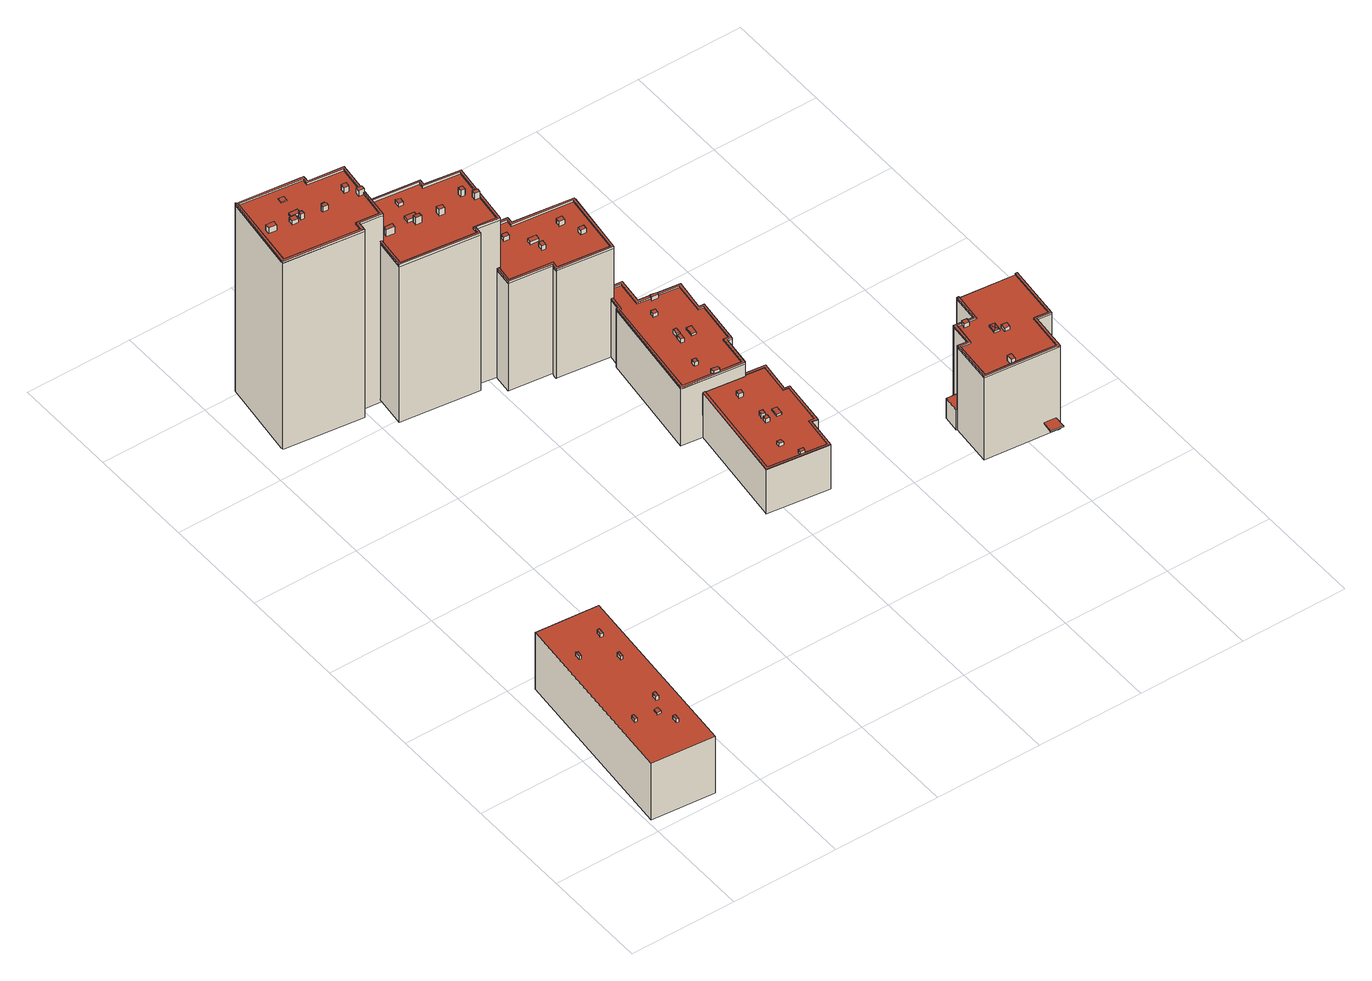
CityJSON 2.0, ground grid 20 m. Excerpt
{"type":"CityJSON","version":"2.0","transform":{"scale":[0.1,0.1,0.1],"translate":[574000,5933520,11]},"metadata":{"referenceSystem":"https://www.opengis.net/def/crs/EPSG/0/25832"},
"CityObjects":{
"building1":{"type":"Building","attributes":{"Grundfläche 2D":"415.564561","Grundhöhe NN":"12.575"},"children":["building1-1","building1-2","building1-3","building1-4","building1-5","building1-6","building1-7","building1-8"],"geometry":[{"type":"Solid","lod":"3","boundaries":[[[[0,1,2,3]],[[3,2,4,5]],[[0,3,5,6]],[[1,0,6,7]],[[1,7,4,2]],[[7,6,5,4]]]],"semantics":{"surfaces":[{"type":"RoofSurface"},{"type":"WallSurface"},{"type":"GroundSurface"}],"values":[[0,1,1,1,1,2]]}}]},
"building1-1":{"type":"BuildingInstallation","parents":["building1"],"geometry":[{"type":"MultiSurface","lod":"3","boundaries":[[[8,9,10,11]],[[11,10,12,13]],[[8,11,13,14]],[[9,8,14,15]],[[10,9,15,12]]],"semantics":{"surfaces":[{"type":"RoofSurface"},{"type":"WallSurface"}],"values":[0,1,1,1,1]}}]},
"building1-2":{"type":"BuildingInstallation","parents":["building1"],"geometry":[{"type":"MultiSurface","lod":"3","boundaries":[[[16,17,18,19]],[[19,18,20,21]],[[16,19,21,22]],[[17,16,22,23]],[[18,17,23,20]]],"semantics":{"surfaces":[{"type":"RoofSurface"},{"type":"WallSurface"}],"values":[0,1,1,1,1]}}]},
"building1-3":{"type":"BuildingInstallation","parents":["building1"],"geometry":[{"type":"MultiSurface","lod":"3","boundaries":[[[24,25,26,27]],[[27,26,28,29]],[[24,27,29,30]],[[25,24,30,31]],[[26,25,31,28]]],"semantics":{"surfaces":[{"type":"RoofSurface"},{"type":"WallSurface"}],"values":[0,1,1,1,1]}}]},
"building1-4":{"type":"BuildingInstallation","parents":["building1"],"geometry":[{"type":"MultiSurface","lod":"3","boundaries":[[[32,33,34,35]],[[35,34,36,37]],[[32,35,37,38]],[[33,32,38,39]],[[34,33,39,36]]],"semantics":{"surfaces":[{"type":"RoofSurface"},{"type":"WallSurface"}],"values":[0,1,1,1,1]}}]},
"building1-5":{"type":"BuildingInstallation","parents":["building1"],"geometry":[{"type":"MultiSurface","lod":"3","boundaries":[[[40,41,42,43]],[[43,42,44,45]],[[40,43,45,46]],[[41,40,46,47]],[[42,41,47,44]]],"semantics":{"surfaces":[{"type":"RoofSurface"},{"type":"WallSurface"}],"values":[0,1,1,1,1]}}]},
"building1-6":{"type":"BuildingInstallation","parents":["building1"],"geometry":[{"type":"MultiSurface","lod":"3","boundaries":[[[48,49,50,51]],[[51,50,52,53]],[[48,51,53,54]],[[49,48,54,55]],[[50,49,55,52]]],"semantics":{"surfaces":[{"type":"RoofSurface"},{"type":"WallSurface"}],"values":[0,1,1,1,1]}}]},
"building1-7":{"type":"BuildingInstallation","parents":["building1"],"geometry":[{"type":"MultiSurface","lod":"3","boundaries":[[[56,57,58,59]],[[59,58,60,61]],[[56,59,61,62]],[[57,56,62,63]],[[58,57,63,60]]],"semantics":{"surfaces":[{"type":"RoofSurface"},{"type":"WallSurface"}],"values":[0,1,1,1,1]}}]},
"building1-8":{"type":"BuildingInstallation","parents":["building1"],"geometry":[{"type":"MultiSurface","lod":"3","boundaries":[[[64,65,66,67]],[[68,69,67,66]],[[69,70,64,67]],[[70,71,65,64]],[[71,68,66,65]],[[71,70,69,68]]],"semantics":{"surfaces":[{"type":"RoofSurface"},{"type":"WallSurface"},{"type":"OuterCeilingSurface"}],"values":[0,1,1,1,1,2]}}]},
"building2":{"type":"Building","attributes":{"Grundfläche 2D":"285.127771","Grundhöhe NN":"11.576"},"children":["building2-1","building2-2","building2-3","building2-4","building2-5","building2-6","building2-7","building2-8","building2-9"],"geometry":[{"type":"MultiSurface","lod":"3","boundaries":[[[72,73,74,75,76,77,78,79,80,81,82,83,84,85,86,87,88,89,90,91,92,93]],[[94,95,96,97,98,99,100,101,102,103,104,105,106,107]],[[83,82,108,109,110,72,93,111]],[[112,113,114,115,116,117,118,119]],[[84,83,120,121]],[[121,122,85,84]],[[122,123,86,85]],[[123,124,87,86]],[[125,126,91,90]],[[126,127,92,91]],[[127,128,93,92]],[[107,94,73,72]],[[95,96,75,74,73,94]],[[96,97,76,75]],[[97,98,77,76]],[[98,99,100,79,78,77]],[[102,103,82,81,80,79,100,101]],[[103,104,105,109,108,82]],[[105,106,107,72,110,109]],[[111,93,128,129]],[[129,120,83,111]],[[94,107,130,131]],[[132,96,95,94,131,133]],[[97,96,132,134]],[[98,97,134,135]],[[136,100,99,98,135,137]],[[138,139,140,103,102,101,100,136,141]],[[142,105,104,103,140,143]],[[130,107,106,105,142,144]],[[145,146,117,116]],[[146,147,118,117]],[[147,138,119,118]],[[138,141,112,119]],[[141,148,113,112]],[[148,149,114,113]],[[149,150,115,114]],[[150,145,116,115]],[[147,146,145,150,149,148,141,136,137,135,134,132,133,131,130,144,142,143,140,139,138]]],"semantics":{"surfaces":[{"type":"RoofSurface"},{"type":"WallSurface"},{"type":"GroundSurface"}],"values":[0,0,0,0,1,1,1,1,1,1,1,1,1,1,1,1,1,1,1,1,1,1,1,1,1,1,1,1,1,1,1,1,1,1,1,1,1,2]}}]},
"building2-1":{"type":"BuildingInstallation","parents":["building2"],"geometry":[{"type":"MultiSurface","lod":"3","boundaries":[[[151,152,153,154]],[[155,156,154,153]],[[156,157,151,154]],[[152,151,157,158]],[[153,152,158,155]]],"semantics":{"surfaces":[{"type":"RoofSurface"},{"type":"WallSurface"}],"values":[0,1,1,1,1]}}]},
"building2-2":{"type":"BuildingInstallation","parents":["building2"],"geometry":[{"type":"MultiSurface","lod":"3","boundaries":[[[159,160,161,162]],[[163,164,160,159]],[[164,165,161,160]],[[165,166,162,161]],[[166,163,159,162]]],"semantics":{"surfaces":[{"type":"RoofSurface"},{"type":"WallSurface"}],"values":[0,1,1,1,1]}}]},
"building2-3":{"type":"BuildingInstallation","parents":["building2"],"geometry":[{"type":"MultiSurface","lod":"3","boundaries":[[[167,168,169,170,171]],[[172,169,168,167,173,174]],[[170,169,172,175]],[[171,170,175,176]],[[167,171,176,173]]],"semantics":{"surfaces":[{"type":"RoofSurface"},{"type":"WallSurface"}],"values":[0,1,1,1,1]}}]},
"building2-4":{"type":"BuildingInstallation","parents":["building2"],"geometry":[{"type":"MultiSurface","lod":"3","boundaries":[[[177,178,179,180,181]],[[182,183,179,178]],[[183,184,180,179]],[[184,185,181,180]],[[185,186,182,178,177,181]]],"semantics":{"surfaces":[{"type":"RoofSurface"},{"type":"WallSurface"}],"values":[0,1,1,1,1]}}]},
"building2-5":{"type":"BuildingInstallation","parents":["building2"],"geometry":[{"type":"MultiSurface","lod":"3","boundaries":[[[187,188,189,190]],[[191,192,190,189]],[[90,89,187,190,192,125]],[[188,187,89,88]],[[88,87,124,191,189,188]]],"semantics":{"surfaces":[{"type":"RoofSurface"},{"type":"WallSurface"}],"values":[0,1,1,1,1]}}]},
"building2-6":{"type":"BuildingInstallation","parents":["building2"],"geometry":[{"type":"MultiSurface","lod":"3","boundaries":[[[193,194,195,196]],[[116,117,195,194]],[[114,115,193,196]],[[115,116,194,193]],[[117,118,113,114,196,195]]],"semantics":{"surfaces":[{"type":"RoofSurface"},{"type":"WallSurface"}],"values":[0,1,1,1,1]}}]},
"building2-7":{"type":"BuildingInstallation","parents":["building2"],"geometry":[{"type":"MultiSurface","lod":"3","boundaries":[[[197,198,199,200]],[[200,199,201,202]],[[202,203,197,200]],[[203,204,198,197]],[[199,198,204,201]]],"semantics":{"surfaces":[{"type":"RoofSurface"},{"type":"WallSurface"}],"values":[0,1,1,1,1]}}]},
"building2-8":{"type":"BuildingInstallation","parents":["building2"],"geometry":[{"type":"MultiSurface","lod":"3","boundaries":[[[205,206,207]],[[208,209,205]],[[209,206,205]],[[208,210,211,212,213,209]],[[214,215,216,208,205,207]],[[216,217,210,208]],[[217,218,211,210]],[[218,219,212,211]],[[219,220,213,212]],[[220,221,209,213]],[[221,222,206,209]],[[222,214,207,206]]],"semantics":{"surfaces":[{"type":"RoofSurface"},{"type":"WallSurface"}],"values":[0,0,0,0,1,1,1,1,1,1,1,1]}}]},
"building2-9":{"type":"BuildingInstallation","parents":["building2"],"geometry":[{"type":"MultiSurface","lod":"3","boundaries":[[[223,224,225,226]],[[226,225,227,228]],[[223,226,228,229]],[[224,223,229,230]],[[225,224,230,227]]],"semantics":{"surfaces":[{"type":"RoofSurface"},{"type":"WallSurface"}],"values":[0,1,1,1,1]}}]},
"building3":{"type":"Building","attributes":{"Grundfläche 2D":"271.570925","Grundhöhe NN":"12.516"},"children":["building3-1","building3-2","building3-3","building3-4","building3-5","building3-6","building3-7"],"geometry":[{"type":"MultiSurface","lod":"3","boundaries":[[[231,232,233,234,235,236,237,238,239,240,241,242,243,244,245,246,247,248,249,250,251,252]],[[253,254,255,256,257,258,259,260,261,262,263,264,265,266]],[[258,259,242,241]],[[259,260,243,242]],[[260,261,244,243]],[[261,262,263,264,247,246,245,244]],[[264,265,248,247]],[[265,266,249,248]],[[266,253,250,249]],[[251,250,253,254]],[[254,255,252,251]],[[255,267,231,252]],[[232,231,267,268]],[[233,232,268,269]],[[269,270,234,233]],[[236,235,271,272]],[[237,236,272,273]],[[238,237,273,274]],[[239,238,274,275]],[[240,239,275,257]],[[257,258,241,240]],[[256,255,254,276,277]],[[278,258,257,256,277,279]],[[259,258,278,280]],[[260,259,280,281]],[[261,260,281,282]],[[283,284,264,263,262,261,282,285]],[[265,264,284,286]],[[266,265,286,287]],[[253,266,287,288]],[[276,254,253,288,289,290]],[[278,279,277,276,290,289,288,287,286,284,283,285,282,281,280]]],"semantics":{"surfaces":[{"type":"RoofSurface"},{"type":"WallSurface"},{"type":"GroundSurface"}],"values":[0,0,1,1,1,1,1,1,1,1,1,1,1,1,1,1,1,1,1,1,1,1,1,1,1,1,1,1,1,1,1,2]}}]},
"building3-1":{"type":"BuildingInstallation","parents":["building3"],"geometry":[{"type":"MultiSurface","lod":"3","boundaries":[[[291,292,293,294]],[[295,296,292,291]],[[296,297,293,292]],[[297,298,294,293]],[[298,295,291,294]]],"semantics":{"surfaces":[{"type":"RoofSurface"},{"type":"WallSurface"}],"values":[0,1,1,1,1]}}]},
"building3-2":{"type":"BuildingInstallation","parents":["building3"],"geometry":[{"type":"MultiSurface","lod":"3","boundaries":[[[299,300,301,302]],[[302,301,303,304]],[[299,302,304,305]],[[300,299,305,306]],[[301,300,306,303]]],"semantics":{"surfaces":[{"type":"RoofSurface"},{"type":"WallSurface"}],"values":[0,1,1,1,1]}}]},
"building3-3":{"type":"BuildingInstallation","parents":["building3"],"geometry":[{"type":"MultiSurface","lod":"3","boundaries":[[[307,308,309,310]],[[310,309,311,312]],[[307,310,312,313]],[[308,307,313,314]],[[309,308,314,311]]],"semantics":{"surfaces":[{"type":"RoofSurface"},{"type":"WallSurface"}],"values":[0,1,1,1,1]}}]},
"building3-4":{"type":"BuildingInstallation","parents":["building3"],"geometry":[{"type":"MultiSurface","lod":"3","boundaries":[[[315,316,317,318]],[[318,317,319,320]],[[315,318,320,321]],[[316,315,321,322]],[[317,316,322,319]]],"semantics":{"surfaces":[{"type":"RoofSurface"},{"type":"WallSurface"}],"values":[0,1,1,1,1]}}]},
"building3-5":{"type":"BuildingInstallation","parents":["building3"],"geometry":[{"type":"MultiSurface","lod":"3","boundaries":[[[323,324,325,326]],[[326,325,327,328]],[[323,326,328,329]],[[329,330,324,323]],[[330,327,325,324]]],"semantics":{"surfaces":[{"type":"RoofSurface"},{"type":"WallSurface"}],"values":[0,1,1,1,1]}}]},
"building3-6":{"type":"BuildingInstallation","parents":["building3"],"geometry":[{"type":"MultiSurface","lod":"3","boundaries":[[[331,332,333,334]],[[335,336,334,333]],[[331,334,336,337]],[[337,338,332,331]],[[333,332,338,335]]],"semantics":{"surfaces":[{"type":"RoofSurface"},{"type":"WallSurface"}],"values":[0,1,1,1,1]}}]},
"building3-7":{"type":"BuildingInstallation","parents":["building3"],"geometry":[{"type":"MultiSurface","lod":"3","boundaries":[[[339,340,341,342]],[[343,344,342,341]],[[271,235,339,342,344]],[[235,234,340,339]],[[343,341,340,234,270]]],"semantics":{"surfaces":[{"type":"RoofSurface"},{"type":"WallSurface"}],"values":[0,1,1,1,1]}}]},
"building4":{"type":"Building","attributes":{"Grundfläche 2D":"242.526618","Grundhöhe NN":"12.453"},"children":["building4-1","building4-2","building4-3","building4-4","building4-5","building4-6"],"geometry":[{"type":"MultiSurface","lod":"3","boundaries":[[[345,346,347,348,349,350,351,352,353,354,355,356,357,358,359,360,361,362,363,364,365,366]],[[367,368,369,370,371,372,373,374,375]],[[376,377,378,379,380,381,382,383,384,385,386,387,388,389,390,391]],[[381,382,354,353]],[[382,383,355,354]],[[383,384,385,357,356,355]],[[385,386,387,359,358,357]],[[387,388,389,361,360,359]],[[389,390,362,361]],[[391,363,362,390]],[[391,376,364,363]],[[376,377,365,364]],[[366,365,377,392]],[[392,393,345,366]],[[393,394,346,345]],[[394,395,347,346]],[[348,347,395,396]],[[396,397,349,348]],[[397,398,350,349]],[[351,350,398,379]],[[381,353,352,351,379,380]],[[375,399,400,368,367]],[[369,368,400,401]],[[370,369,401,402]],[[371,370,402,403]],[[372,371,403,404]],[[372,404,405,373]],[[373,405,406,374]],[[374,406,399,375]],[[378,377,376,407,284]],[[285,381,380,379,378,284,283]],[[382,381,285,408]],[[383,382,408,409]],[[410,385,384,383,409,411]],[[412,387,386,385,410,413]],[[414,389,388,387,412,415]],[[374,390,389,414,399,406]],[[391,390,374,406,405,373]],[[404,407,376,391,373,405]],[[399,414,415,412,413,410,411,409,408,285,283,284,407,404,403,402,401,400]]],"semantics":{"surfaces":[{"type":"RoofSurface"},{"type":"WallSurface"},{"type":"GroundSurface"}],"values":[0,0,0,1,1,1,1,1,1,1,1,1,1,1,1,1,1,1,1,1,1,1,1,1,1,1,1,1,1,1,1,1,1,1,1,1,1,1,1,2]}}]},
"building4-1":{"type":"BuildingInstallation","parents":["building4"],"geometry":[{"type":"MultiSurface","lod":"3","boundaries":[[[416,417,418,419]],[[419,418,420,421]],[[421,422,416,419]],[[417,416,422,423]],[[423,420,418,417]]],"semantics":{"surfaces":[{"type":"RoofSurface"},{"type":"WallSurface"}],"values":[0,1,1,1,1]}}]},
"building4-2":{"type":"BuildingInstallation","parents":["building4"],"geometry":[{"type":"MultiSurface","lod":"3","boundaries":[[[424,425,426,427,428]],[[368,369,426,425]],[[369,370,429,428,427,426]],[[428,429,367,424]],[[367,368,425,424]]],"semantics":{"surfaces":[{"type":"RoofSurface"},{"type":"WallSurface"}],"values":[0,1,1,1,1]}}]},
"building4-3":{"type":"BuildingInstallation","parents":["building4"],"geometry":[{"type":"MultiSurface","lod":"3","boundaries":[[[430,431,432,433]],[[434,435,433,432]],[[430,433,435,436]],[[431,430,436,437]],[[437,434,432,431]]],"semantics":{"surfaces":[{"type":"RoofSurface"},{"type":"WallSurface"}],"values":[0,1,1,1,1]}}]},
"building4-4":{"type":"BuildingInstallation","parents":["building4"],"geometry":[{"type":"MultiSurface","lod":"3","boundaries":[[[438,439,440,441]],[[442,443,441,440]],[[443,444,438,441]],[[439,438,444,445]],[[440,439,445,442]]],"semantics":{"surfaces":[{"type":"RoofSurface"},{"type":"WallSurface"}],"values":[0,1,1,1,1]}}]},
"building4-5":{"type":"BuildingInstallation","parents":["building4"],"geometry":[{"type":"MultiSurface","lod":"3","boundaries":[[[446,447,448,449]],[[450,451,449,448]],[[446,449,451,452]],[[452,453,447,446]],[[448,447,453,450]]],"semantics":{"surfaces":[{"type":"RoofSurface"},{"type":"WallSurface"}],"values":[0,1,1,1,1]}}]},
"building4-6":{"type":"BuildingInstallation","parents":["building4"],"geometry":[{"type":"MultiSurface","lod":"3","boundaries":[[[454,455,456,457]],[[457,456,458,459]],[[454,457,459,460]],[[455,454,460,461]],[[456,455,461,458]]],"semantics":{"surfaces":[{"type":"RoofSurface"},{"type":"WallSurface"}],"values":[0,1,1,1,1]}}]},
"building5":{"type":"Building","attributes":{"Grundfläche 2D":"254.113360","Grundhöhe NN":"12.667"},"children":["building5-1","building5-2","building5-3","building5-4","building5-5","building5-6","building5-7"],"geometry":[{"type":"MultiSurface","lod":"3","boundaries":[[[462,463,464,465,466,467,468,469,470,471,472,473,474,475,476,477,478,479,480,481,482,483]],[[484,485,486,487,488,489,490,491,492,493,494,495,496]],[[497,498,499,500,501,502]],[[485,486,487,462,483,482]],[[487,488,463,462]],[[488,489,464,463]],[[489,490,465,464]],[[490,491,466,465]],[[491,492,467,466]],[[492,493,468,467]],[[493,494,469,468]],[[494,495,470,469]],[[471,470,495,503]],[[504,472,471,503]],[[505,474,473,472,504,506]],[[505,507,475,474]],[[507,508,476,475]],[[508,509,477,476]],[[478,477,509,510]],[[511,480,479,512]],[[481,480,511,484]],[[484,485,482,481]],[[513,487,486,485,514,515]],[[488,487,513,516]],[[489,488,516,517]],[[490,489,517,518]],[[519,491,490,518,520,521]],[[493,492,522,523]],[[492,491,519,522]],[[494,493,523,524]],[[525,496,495,494,524,526]],[[485,484,496,525,514]],[[497,521,520,498]],[[498,520,527,500,499]],[[501,500,527,528]],[[497,502,501,528,521]],[[521,528,527,520,518,517,516,513,515,514,525,526,524,523,522,519]]],"semantics":{"surfaces":[{"type":"RoofSurface"},{"type":"WallSurface"},{"type":"GroundSurface"}],"values":[0,0,0,1,1,1,1,1,1,1,1,1,1,1,1,1,1,1,1,1,1,1,1,1,1,1,1,1,1,1,1,1,1,1,1,1,2]}}]},
"building5-1":{"type":"BuildingInstallation","parents":["building5"],"geometry":[{"type":"MultiSurface","lod":"3","boundaries":[[[529,530,531,532]],[[532,531,533,534]],[[529,532,534,535]],[[530,529,535,536]],[[531,530,536,533]]],"semantics":{"surfaces":[{"type":"RoofSurface"},{"type":"WallSurface"}],"values":[0,1,1,1,1]}}]},
"building5-2":{"type":"BuildingInstallation","parents":["building5"],"geometry":[{"type":"MultiSurface","lod":"3","boundaries":[[[537,538,539,540,541]],[[539,538,542,543]],[[540,539,543,544]],[[545,537,541,540,544,546]],[[538,537,545,542]]],"semantics":{"surfaces":[{"type":"RoofSurface"},{"type":"WallSurface"}],"values":[0,1,1,1,1]}}]},
"building5-3":{"type":"BuildingInstallation","parents":["building5"],"geometry":[{"type":"MultiSurface","lod":"3","boundaries":[[[547,548,549,550]],[[550,549,551,552]],[[547,550,552,553]],[[553,554,548,547]],[[554,551,549,548]]],"semantics":{"surfaces":[{"type":"RoofSurface"},{"type":"WallSurface"}],"values":[0,1,1,1,1]}}]},
"building5-4":{"type":"BuildingInstallation","parents":["building5"],"geometry":[{"type":"MultiSurface","lod":"3","boundaries":[[[555,556,557,558]],[[556,555,559,560]],[[512,479,557,556,560]],[[557,479,478,558]],[[559,555,558,478,510]]],"semantics":{"surfaces":[{"type":"RoofSurface"},{"type":"WallSurface"}],"values":[0,1,1,1,1]}}]},
"building5-5":{"type":"BuildingInstallation","parents":["building5"],"geometry":[{"type":"MultiSurface","lod":"3","boundaries":[[[561,562,563,564,565]],[[562,561,566,567]],[[563,562,567,568]],[[564,563,568,569]],[[565,564,569,570]],[[561,565,570,566]]],"semantics":{"surfaces":[{"type":"RoofSurface"},{"type":"WallSurface"}],"values":[0,1,1,1,1,1]}}]},
"building5-6":{"type":"BuildingInstallation","parents":["building5"],"geometry":[{"type":"MultiSurface","lod":"3","boundaries":[[[571,572,573,574]],[[574,573,575,576]],[[571,574,576,577]],[[572,571,577,578]],[[573,572,578,575]]],"semantics":{"surfaces":[{"type":"RoofSurface"},{"type":"WallSurface"}],"values":[0,1,1,1,1]}}]},
"building5-7":{"type":"BuildingInstallation","parents":["building5"],"geometry":[{"type":"MultiSurface","lod":"3","boundaries":[[[579,580,581,582]],[[501,502,582,581]],[[582,502,499,579]],[[499,500,580,579]],[[500,501,581,580]]],"semantics":{"surfaces":[{"type":"RoofSurface"},{"type":"WallSurface"}],"values":[0,1,1,1,1]}}]},
"building6":{"type":"Building","attributes":{"Grundfläche 2D":"274.069005","Grundhöhe NN":"12.648"},"children":["building6-1","building6-2","building6-3","building6-4","building6-5","building6-6","building6-7","building6-8"],"geometry":[{"type":"MultiSurface","lod":"3","boundaries":[[[583,584,585,586,587,588,589,590,591,592,593,594,595,596,597,598,599,600,601,602,603,604,605,606,607,608,609,610,611,612,613,614,615,616,617,618,619,620]],[[621,622,623,624,625,626]],[[627,628,629,630,631,632,633,634,635,636,637,638,639,640,641,642,643,644,645]],[[641,642,597,596]],[[598,597,642,646]],[[646,647,599,598]],[[647,648,600,599]],[[649,650,604,603]],[[651,605,604,650]],[[652,607,606,605,651,653]],[[652,654,608,607]],[[609,608,654,655]],[[655,656,610,609]],[[611,610,656,657]],[[658,659,615,614]],[[616,615,659,660]],[[660,661,617,616]],[[661,644,618,617]],[[644,645,619,618]],[[645,627,620,619]],[[627,628,583,620]],[[628,629,584,583]],[[629,630,631,586,585,584]],[[631,632,633,588,587,586]],[[633,634,635,590,589,588]],[[635,636,591,590]],[[636,637,592,591]],[[637,638,593,592]],[[638,639,594,593]],[[640,595,594,639]],[[640,641,596,595]],[[625,662,663,621,626]],[[622,621,663,664]],[[622,664,665,624,623]],[[624,665,662,625]],[[627,645,666,667]],[[628,627,667,668]],[[629,628,668,669]],[[670,631,630,629,669,671]],[[672,633,632,631,670,673]],[[674,635,634,633,672,675]],[[676,636,635,674,662,665]],[[637,636,676,677]],[[638,637,677,678]],[[639,638,678,679]],[[640,639,679,680]],[[641,640,680,681]],[[643,642,641,681,682]],[[645,644,643,682,666]],[[677,676,665,664,663,662,674,675,672,673,670,671,669,668,667,666,682,681,680,679,678]]],"semantics":{"surfaces":[{"type":"RoofSurface"},{"type":"WallSurface"},{"type":"GroundSurface"}],"values":[0,0,0,1,1,1,1,1,1,1,1,1,1,1,1,1,1,1,1,1,1,1,1,1,1,1,1,1,1,1,1,1,1,1,1,1,1,1,1,1,1,1,1,1,1,1,1,1,1,2]}}]},
"building6-1":{"type":"BuildingInstallation","parents":["building6"],"geometry":[{"type":"MultiSurface","lod":"3","boundaries":[[[683,684,685,686]],[[686,685,687,688]],[[683,686,688,689]],[[689,690,684,683]],[[690,687,685,684]]],"semantics":{"surfaces":[{"type":"RoofSurface"},{"type":"WallSurface"}],"values":[0,1,1,1,1]}}]},
"building6-2":{"type":"BuildingInstallation","parents":["building6"],"geometry":[{"type":"MultiSurface","lod":"3","boundaries":[[[691,692,693,694]],[[601,600,648,695,694,693]],[[691,694,695,696]],[[603,602,692,691,696,649]],[[693,692,602,601]]],"semantics":{"surfaces":[{"type":"RoofSurface"},{"type":"WallSurface"}],"values":[0,1,1,1,1]}}]},
"building6-3":{"type":"BuildingInstallation","parents":["building6"],"geometry":[{"type":"MultiSurface","lod":"3","boundaries":[[[697,698,699,700]],[[700,699,701,702]],[[697,700,702,703]],[[698,697,703,704]],[[699,698,704,701]]],"semantics":{"surfaces":[{"type":"RoofSurface"},{"type":"WallSurface"}],"values":[0,1,1,1,1]}}]},
"building6-4":{"type":"BuildingInstallation","parents":["building6"],"geometry":[{"type":"MultiSurface","lod":"3","boundaries":[[[705,706,707,708]],[[622,623,708,707]],[[708,623,626,705]],[[626,621,706,705]],[[621,622,707,706]]],"semantics":{"surfaces":[{"type":"RoofSurface"},{"type":"WallSurface"}],"values":[0,1,1,1,1]}}]},
"building6-5":{"type":"BuildingInstallation","parents":["building6"],"geometry":[{"type":"MultiSurface","lod":"3","boundaries":[[[709,710,711,712]],[[712,711,713,714]],[[709,712,714,715]],[[710,709,715,716]],[[711,710,716,713]]],"semantics":{"surfaces":[{"type":"RoofSurface"},{"type":"WallSurface"}],"values":[0,1,1,1,1]}}]},
"building6-6":{"type":"BuildingInstallation","parents":["building6"],"geometry":[{"type":"MultiSurface","lod":"3","boundaries":[[[717,718,719,720]],[[720,719,721,722]],[[717,720,722,723]],[[718,717,723,724]],[[719,718,724,721]]],"semantics":{"surfaces":[{"type":"RoofSurface"},{"type":"WallSurface"}],"values":[0,1,1,1,1]}}]},
"building6-7":{"type":"BuildingInstallation","parents":["building6"],"geometry":[{"type":"MultiSurface","lod":"3","boundaries":[[[725,726,727,728,729,730]],[[658,614,613,728,727,726,731]],[[728,613,612,729]],[[657,732,725,730,729,612,611]],[[726,725,732,731]]],"semantics":{"surfaces":[{"type":"RoofSurface"},{"type":"WallSurface"}],"values":[0,1,1,1,1]}}]},
"building6-8":{"type":"BuildingInstallation","parents":["building6"],"geometry":[{"type":"MultiSurface","lod":"3","boundaries":[[[733,734,735,736]],[[736,735,737,738]],[[733,736,738,739]],[[734,733,739,740]],[[735,734,740,737]]],"semantics":{"surfaces":[{"type":"RoofSurface"},{"type":"WallSurface"}],"values":[0,1,1,1,1]}}]},
"building7":{"type":"Building","attributes":{"Grundfläche 2D":"247.096489","Grundhöhe NN":"12.312"},"children":["building7-1","building7-2","building7-3","building7-4","building7-5"],"geometry":[{"type":"MultiSurface","lod":"3","boundaries":[[[741,742,743,744,745,746,747,748,749,750,751,752,753,754,755,756,757,758,759,760,761,762,763,764,765,766,767,768,769,770]],[[771,772,773,774,775,776,777,778,779,780,781,782,783,784,785,786]],[[787,788,789,790,791]],[[792,793,742,741]],[[793,794,743,742]],[[794,795,744,743]],[[795,796,745,744]],[[796,797,746,745]],[[797,798,799,800,749,748,747,746]],[[800,801,750,749]],[[801,802,751,750]],[[802,803,752,751]],[[803,774,753,752]],[[774,773,754,753]],[[771,756,755,754,773,772]],[[771,786,757,756]],[[786,785,784,759,758,757]],[[760,759,784,783]],[[783,782,761,760]],[[782,781,762,761]],[[763,762,781,780]],[[779,778,777,768,767,766]],[[775,770,769,768,777,776]],[[775,792,741,770]],[[801,800,804,805]],[[802,801,805,806]],[[803,802,806,807]],[[792,775,774,803,807,808]],[[793,792,808,809]],[[794,793,809,810]],[[787,795,794,810,811,788]],[[795,787,791,796]],[[796,791,812,813,797]],[[804,800,799,798,797,813,814,815]],[[789,788,811,816]],[[790,789,816,817]],[[790,817,812,791]],[[809,808,807,806,805,804,815,814,813,812,817,816,811,810]]],"semantics":{"surfaces":[{"type":"RoofSurface"},{"type":"WallSurface"},{"type":"GroundSurface"}],"values":[0,0,0,1,1,1,1,1,1,1,1,1,1,1,1,1,1,1,1,1,1,1,1,1,1,1,1,1,1,1,1,1,1,1,1,1,1,2]}}]},
"building7-1":{"type":"BuildingInstallation","parents":["building7"],"geometry":[{"type":"MultiSurface","lod":"3","boundaries":[[[818,819,820,821]],[[819,818,822,779,766,765]],[[820,819,765,764]],[[764,763,780,823,821,820]],[[818,821,823,822]]],"semantics":{"surfaces":[{"type":"RoofSurface"},{"type":"WallSurface"}],"values":[0,1,1,1,1]}}]},
"building7-2":{"type":"BuildingInstallation","parents":["building7"],"geometry":[{"type":"MultiSurface","lod":"3","boundaries":[[[824,825,826]],[[826,825,827]],[[828,825,824]],[[827,825,828]],[[829,830,824,826]],[[830,831,828,824]],[[831,832,827,828]],[[832,829,826,827]]],"semantics":{"surfaces":[{"type":"RoofSurface"},{"type":"WallSurface"}],"values":[0,0,0,0,1,1,1,1]}}]},
"building7-3":{"type":"BuildingInstallation","parents":["building7"],"geometry":[{"type":"MultiSurface","lod":"3","boundaries":[[[833,834,835,836]],[[837,838,834,833]],[[838,839,835,834]],[[836,835,839,840]],[[840,837,833,836]]],"semantics":{"surfaces":[{"type":"RoofSurface"},{"type":"WallSurface"}],"values":[0,1,1,1,1]}}]},
"building7-4":{"type":"BuildingInstallation","parents":["building7"],"geometry":[{"type":"MultiSurface","lod":"3","boundaries":[[[841,842,843,844]],[[845,846,844,843]],[[841,844,846,785]],[[785,847,842,841]],[[843,842,847,845]]],"semantics":{"surfaces":[{"type":"RoofSurface"},{"type":"WallSurface"}],"values":[0,1,1,1,1]}}]},
"building7-5":{"type":"BuildingInstallation","parents":["building7"],"geometry":[{"type":"MultiSurface","lod":"3","boundaries":[[[848,849,850,851]],[[852,853,851,850]],[[853,854,848,851]],[[854,855,849,848]],[[855,852,850,849]],[[855,854,853,852]]],"semantics":{"surfaces":[{"type":"RoofSurface"},{"type":"WallSurface"},{"type":"OuterCeilingSurface"}],"values":[0,1,1,1,1,2]}}]}
},
"vertices":[
[1,19,139],[119,9,139],[150,359,139],[32,369,139],[150,359,16],[32,369,16],[1,19,16],[119,9,16],
[108,299,147],[113,298,147],[114,309,147],[110,309,147],[114,309,139],[110,309,139],[108,299,139],[113,298,139],
[83,103,143],[83,113,143],[76,113,143],[75,103,143],[76,113,139],[75,103,139],[83,103,139],[83,113,139],
[51,278,147],[55,277,147],[56,287,147],[52,288,147],[56,287,139],[52,288,139],[51,278,139],[55,277,139],
[88,71,147],[92,70,147],[93,80,147],[89,81,147],[93,80,139],[89,81,139],[88,71,139],[92,70,139],
[36,110,146],[41,110,146],[41,120,146],[37,120,146],[41,120,139],[37,120,139],[36,110,139],[41,110,139],
[93,131,147],[98,130,147],[99,141,147],[94,141,147],[99,141,139],[94,141,139],[93,131,139],[98,130,139],
[103,238,147],[107,238,147],[108,248,147],[104,248,147],[108,248,139],[104,248,139],[103,238,139],[107,238,139],
[132,88,40],[134,111,40],[128,112,40],[126,88,40],[128,112,38],[126,88,38],[132,88,38],[134,111,38],
[193,1037,415],[195,1054,415],[235,1049,415],[238,1048,415],[253,1172,415],[187,1180,415],[188,1188,415],[188,1192,415],[184,1192,415],[68,1206,415],[65,1207,415],[68,1203,415],[184,1188,415],[183,1177,415],[249,1168,415],[242,1114,415],[244,1113,415],[243,1106,415],[242,1106,415],[235,1053,415],[191,1058,415],[189,1042,415],[195,1054,411],[235,1049,411],[238,1048,411],[253,1172,411],[187,1180,411],[188,1188,411],[188,1192,411],[184,1192,411],[68,1206,411],[65,1207,411],[46,1059,411],[46,1056,411],[48,1055,411],[193,1037,411],[46,1059,415],[46,1056,415],[48,1055,415],[50,1059,415],[184,1192,53],[186,1208,53],[188,1207,53],[189,1212,53],[147,1218,53],[146,1212,53],[149,1212,53],[147,1197,53],[68,1203,411],[184,1188,411],[183,1177,411],[249,1168,411],[242,1114,411],[242,1106,411],[235,1053,411],[191,1058,411],[189,1042,411],[50,1059,411],[193,1037,6],[195,1054,6],[238,1048,6],[235,1049,6],[253,1172,6],[187,1180,6],[188,1192,6],[188,1188,6],[147,1197,6],[68,1206,6],[65,1207,6],[184,1192,6],[46,1056,6],[46,1059,6],[48,1055,6],[147,1218,6],[146,1212,6],[149,1212,6],[186,1208,6],[188,1207,6],[189,1212,6],
[227,1125,423],[229,1134,423],[220,1135,423],[219,1126,423],[220,1135,411],[219,1126,411],[227,1125,411],[229,1134,411],
[119,1138,416],[118,1130,416],[134,1128,416],[135,1137,416],[119,1138,411],[118,1130,411],[134,1128,411],[135,1137,411],
[129,1125,423],[129,1124,423],[128,1118,423],[134,1117,423],[134,1124,423],[128,1118,411],[129,1125,411],[129,1124,411],[134,1117,411],[134,1124,411],
[121,1119,420],[122,1125,420],[111,1126,420],[110,1117,420],[121,1116,420],[122,1125,411],[111,1126,411],[110,1117,411],[121,1116,411],[121,1119,411],
[243,1106,423],[244,1113,423],[234,1115,423],[233,1107,423],[234,1115,411],[233,1107,411],
[189,1212,54],[147,1218,54],[146,1212,54],[188,1207,54],
[69,1132,423],[68,1123,423],[83,1121,423],[84,1131,423],[83,1121,411],[84,1131,411],[69,1132,411],[68,1123,411],
[169,1119,422],[175,1119,422],[169,1120,422],[169,1118,422],[175,1118,422],[166,1116,422],[166,1112,422],[176,1111,422],[177,1116,422],[169,1120,411],[169,1119,411],[169,1118,411],[166,1116,411],[166,1112,411],[176,1111,411],[177,1116,411],[175,1118,411],[175,1119,411],
[136,1166,413],[137,1176,413],[127,1177,413],[126,1167,413],[127,1177,411],[126,1167,411],[136,1166,411],[137,1176,411],
[362,1120,359],[361,1109,359],[428,1100,359],[421,1045,359],[420,1038,359],[413,982,359],[369,987,359],[368,973,359],[228,990,359],[235,1049,359],[232,1049,359],[224,987,359],[371,969,359],[372,984,359],[409,979,359],[410,979,359],[416,978,359],[432,1103,359],[365,1112,359],[366,1123,359],[249,1137,359],[249,1134,359],[366,1123,354],[249,1137,354],[249,1134,354],[238,1048,354],[235,1049,354],[232,1049,354],[224,987,354],[371,969,354],[372,984,354],[409,979,354],[410,979,354],[416,978,354],[432,1103,354],[365,1112,354],[362,1120,354],[361,1109,354],[428,1100,354],[421,1045,354],[420,1038,354],[413,982,354],[369,987,354],[368,973,354],[228,990,354],[249,1137,15],[238,1048,15],[232,1049,15],[235,1049,15],[224,987,15],[371,969,15],[372,984,15],[410,979,15],[416,978,15],[409,979,15],[432,1103,15],[365,1112,15],[366,1123,15],[362,1123,15],[325,1128,15],
[296,1071,360],[295,1060,360],[313,1058,360],[314,1069,360],[296,1071,354],[295,1060,354],[313,1058,354],[314,1069,354],
[354,1042,368],[355,1050,368],[345,1052,368],[344,1043,368],[345,1052,354],[344,1043,354],[354,1042,354],[355,1050,354],
[313,1097,361],[315,1106,361],[306,1108,362],[305,1098,362],[306,1108,354],[305,1098,354],[313,1097,354],[315,1106,354],
[314,1056,368],[303,1057,368],[302,1049,369],[313,1048,369],[302,1049,354],[313,1048,354],[314,1056,354],[303,1057,354],
[398,1066,368],[397,1058,368],[405,1057,368],[406,1065,368],[405,1057,354],[406,1065,354],[398,1066,354],[397,1058,354],
[264,1053,369],[265,1061,369],[250,1062,369],[249,1055,369],[250,1062,354],[249,1055,354],[264,1053,354],[265,1061,354],
[420,1038,368],[421,1045,368],[412,1047,368],[411,1039,368],[412,1047,354],[411,1039,354],
[487,1045,253],[599,1032,253],[584,912,253],[487,924,253],[489,937,253],[409,946,253],[413,979,253],[410,979,253],[409,979,253],[405,943,253],[485,933,253],[483,925,253],[483,921,253],[487,920,253],[587,908,253],[603,1031,253],[603,1035,253],[491,1049,253],[492,1061,253],[427,1069,253],[427,1065,253],[488,1057,253],[538,1066,44],[538,1071,44],[506,1075,44],[506,1073,44],[487,1075,44],[486,1061,44],[492,1061,44],[491,1049,44],[535,1043,44],[427,1069,249],[427,1065,249],[416,978,249],[413,979,249],[410,979,249],[409,979,249],[405,943,249],[485,933,249],[483,925,249],[483,921,249],[487,920,249],[587,908,249],[603,1031,249],[603,1035,249],[491,1049,249],[492,1061,249],[488,1057,249],[487,1045,249],[599,1032,249],[584,912,249],[487,924,249],[489,937,249],[409,946,249],[535,1043,15],[538,1071,15],[506,1075,15],[506,1073,15],[487,1075,15],[486,1061,15],[492,1061,15],[491,1049,15],[427,1069,15],[405,943,15],[485,933,15],[483,921,15],[483,925,15],[587,908,15],[487,920,15],[603,1035,15],[603,1031,15],
[548,1000,259],[558,999,259],[559,1008,259],[549,1009,259],[559,1008,249],[549,1009,249],[548,1000,249],[558,999,249],
[538,1066,47],[538,1071,47],[506,1075,47],[506,1073,47],[505,1070,47],[505,1070,44],
[467,1023,258],[468,1031,258],[458,1032,258],[457,1024,258],[458,1032,249],[457,1024,249],[467,1023,249],[468,1031,249],
[573,963,259],[574,971,259],[564,972,259],[563,964,259],[564,972,249],[563,964,249],[573,963,249],[574,971,249],
[502,992,255],[503,1001,255],[487,1002,255],[486,993,255],[487,1002,249],[486,993,249],[502,992,249],[503,1001,249],
[500,971,259],[501,981,259],[494,982,259],[493,972,259],[494,982,249],[493,972,249],[500,971,249],[501,981,249],
[563,472,114],[679,458,114],[686,518,114],[697,516,114],[707,604,114],[697,605,114],[705,665,114],[665,670,114],[665,666,114],[700,661,114],[693,602,114],[697,602,114],[703,601,114],[693,521,114],[683,522,114],[675,462,114],[635,467,114],[626,468,114],[568,476,114],[592,673,114],[588,674,114],[564,476,114],[592,673,113],[588,674,113],[564,476,113],[563,472,113],[679,458,113],[686,518,113],[697,516,113],[707,604,113],[697,605,113],[705,665,113],[665,670,113],[665,666,113],[664,664,113],[704,576,45],[700,542,45],[714,540,45],[719,540,45],[723,574,45],[718,575,45],[700,661,113],[693,602,113],[703,601,113],[697,602,113],[693,521,113],[683,522,113],[675,462,113],[635,467,113],[568,476,113],[626,468,113],[563,472,17],[588,674,17],[564,476,17],[679,458,17],[686,518,17],[697,516,17],[707,604,17],[700,542,17],[704,576,17],[697,605,17],[705,665,17],[665,670,17],[664,664,17],[665,666,17],[719,540,17],[723,574,17],
[611,503,120],[619,502,120],[619,509,120],[611,510,120],[619,509,113],[611,510,113],[611,503,113],[619,502,113],
[634,571,122],[635,579,122],[629,580,122],[627,572,122],[628,572,122],[635,579,113],[629,580,113],[627,572,113],[634,571,113],[628,572,113],
[651,576,117],[649,561,117],[658,560,117],[660,575,117],[658,560,113],[660,575,113],[651,576,113],[649,561,113],
[636,473,120],[627,474,120],[626,468,120],[635,467,120],[636,473,113],[627,474,113],
[634,566,122],[633,566,122],[627,567,122],[626,559,122],[633,558,122],[634,566,113],[633,566,113],[627,567,113],[626,559,113],[633,558,113],
[626,630,122],[634,629,122],[635,637,122],[627,638,122],[635,637,113],[627,638,113],[626,630,113],[634,629,113],
[714,540,48],[719,540,48],[723,574,48],[718,575,48],
[574,885,143],[548,679,143],[552,678,143],[664,664,143],[665,666,143],[672,723,143],[677,723,143],[681,722,143],[692,810,143],[682,811,143],[690,870,143],[613,880,143],[619,929,143],[590,932,143],[590,928,143],[614,925,143],[608,876,143],[633,873,143],[633,874,143],[645,872,143],[644,872,143],[685,867,143],[678,807,143],[682,807,143],[688,806,143],[678,727,143],[668,728,143],[661,669,143],[621,674,143],[620,672,143],[609,674,143],[609,675,143],[553,682,143],[577,880,143],[581,880,143],[585,908,143],[581,909,143],[578,885,143],[705,748,45],[709,779,45],[703,780,45],[689,782,45],[685,750,45],[699,748,45],[578,885,140],[574,885,140],[548,679,140],[552,678,140],[664,664,140],[665,666,140],[672,723,140],[677,723,140],[681,722,140],[692,810,140],[682,811,140],[690,870,140],[613,880,140],[619,929,140],[590,932,140],[590,928,140],[587,908,140],[585,908,140],[581,909,140],[614,925,140],[608,876,140],[633,873,140],[644,872,140],[685,867,140],[678,807,140],[688,806,140],[682,807,140],[678,727,140],[668,728,140],[661,669,140],[621,674,140],[609,675,140],[553,682,140],[577,880,140],[581,880,140],[685,750,16],[705,748,16],[709,779,16],[689,782,16],[581,909,16],[578,885,16],[574,885,16],[548,679,16],[664,664,16],[552,678,16],[672,723,16],[665,666,16],[681,722,16],[677,723,16],[692,810,16],[682,811,16],[690,870,16],[613,880,16],[619,929,16],[590,932,16],[587,908,16],
[645,781,145],[636,782,145],[634,766,145],[643,765,145],[634,766,140],[643,765,140],[645,781,140],[636,782,140],
[644,867,148],[645,872,148],[633,874,148],[632,868,148],[632,868,140],[644,867,140],
[611,763,149],[617,762,149],[618,774,149],[612,774,149],[618,774,140],[612,774,140],[611,763,140],[617,762,140],
[699,748,48],[705,748,48],[709,779,48],[703,780,48],
[619,835,148],[620,843,148],[612,844,148],[611,836,148],[612,844,140],[611,836,140],[619,835,140],[620,843,140],
[619,776,149],[620,787,149],[614,788,149],[613,777,149],[614,788,140],[613,777,140],[619,776,140],[620,787,140],
[621,679,148],[609,681,148],[609,675,148],[609,674,148],[620,672,148],[621,674,148],[609,681,140],[621,679,140],
[596,708,148],[603,707,148],[604,715,148],[597,716,148],[604,715,140],[597,716,140],[596,708,140],[603,707,140],
[988,541,195],[983,489,195],[946,493,195],[942,450,195],[923,452,195],[915,370,195],[1046,357,195],[1050,356,195],[1054,356,195],[1061,427,195],[1088,424,195],[1099,530,195],[1095,530,195],[1085,428,195],[1061,431,195],[1058,431,195],[1050,360,195],[975,368,195],[919,373,195],[926,448,195],[945,446,195],[950,489,195],[959,488,195],[959,489,195],[968,488,195],[968,487,195],[982,486,195],[986,485,195],[986,489,195],[992,541,195],[1058,431,192],[1061,431,192],[1085,428,192],[1095,530,192],[992,541,192],[986,489,192],[986,485,192],[982,486,192],[968,487,192],[959,488,192],[950,489,192],[945,446,192],[926,448,192],[919,373,192],[975,368,192],[1050,360,192],[942,450,56],[945,481,56],[924,483,56],[921,452,56],[923,452,56],[988,541,192],[983,489,192],[946,493,192],[942,450,192],[923,452,192],[915,370,192],[1046,357,192],[1050,356,192],[1054,356,192],[1061,427,192],[1088,424,192],[1099,530,192],[1054,356,13],[1061,427,13],[1088,424,13],[1099,530,13],[988,541,13],[983,489,13],[946,493,13],[945,481,13],[923,452,13],[915,370,13],[1046,357,13],[1050,356,13],[924,483,13],[921,452,13],
[967,479,201],[968,488,201],[959,489,201],[958,480,201],[967,479,192],[958,480,192],
[991,459,196],[995,450,197],[1001,458,196],[999,442,196],[989,443,196],[1001,458,192],[991,459,192],[989,443,192],[999,442,192],
[1005,446,199],[1004,436,199],[1014,435,199],[1015,445,199],[1005,446,192],[1004,436,192],[1014,435,192],[1015,445,192],
[975,368,203],[976,380,203],[968,380,203],[967,369,203],[968,380,192],[967,369,192],[976,380,192],
[1044,333,42],[1046,357,42],[1024,359,42],[1021,336,42],[1024,359,40],[1021,336,40],[1044,333,40],[1046,357,40]
]}
